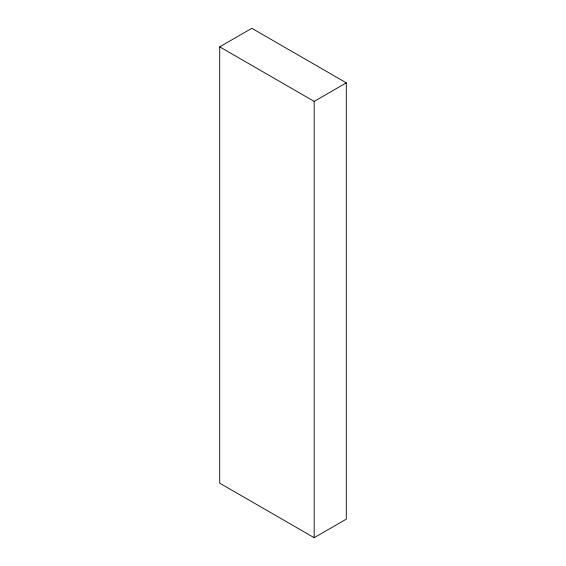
<?xml version="1.0" encoding="UTF-8"?>
<svg xmlns="http://www.w3.org/2000/svg" width="566" height="566" viewBox="0 0 566 566"><rect width="100%" height="100%" fill="white"/><g stroke="black" fill="none" stroke-linecap="round" stroke-linejoin="round"><path stroke-width="0.85" d="M219.707 46.844L219.707 483.159L314.172 537.7L346.293 519.156L346.293 82.841L251.828 28.3L219.707 46.844L314.172 101.385L346.293 82.841M314.172 537.7L314.172 101.385"/></g></svg>
